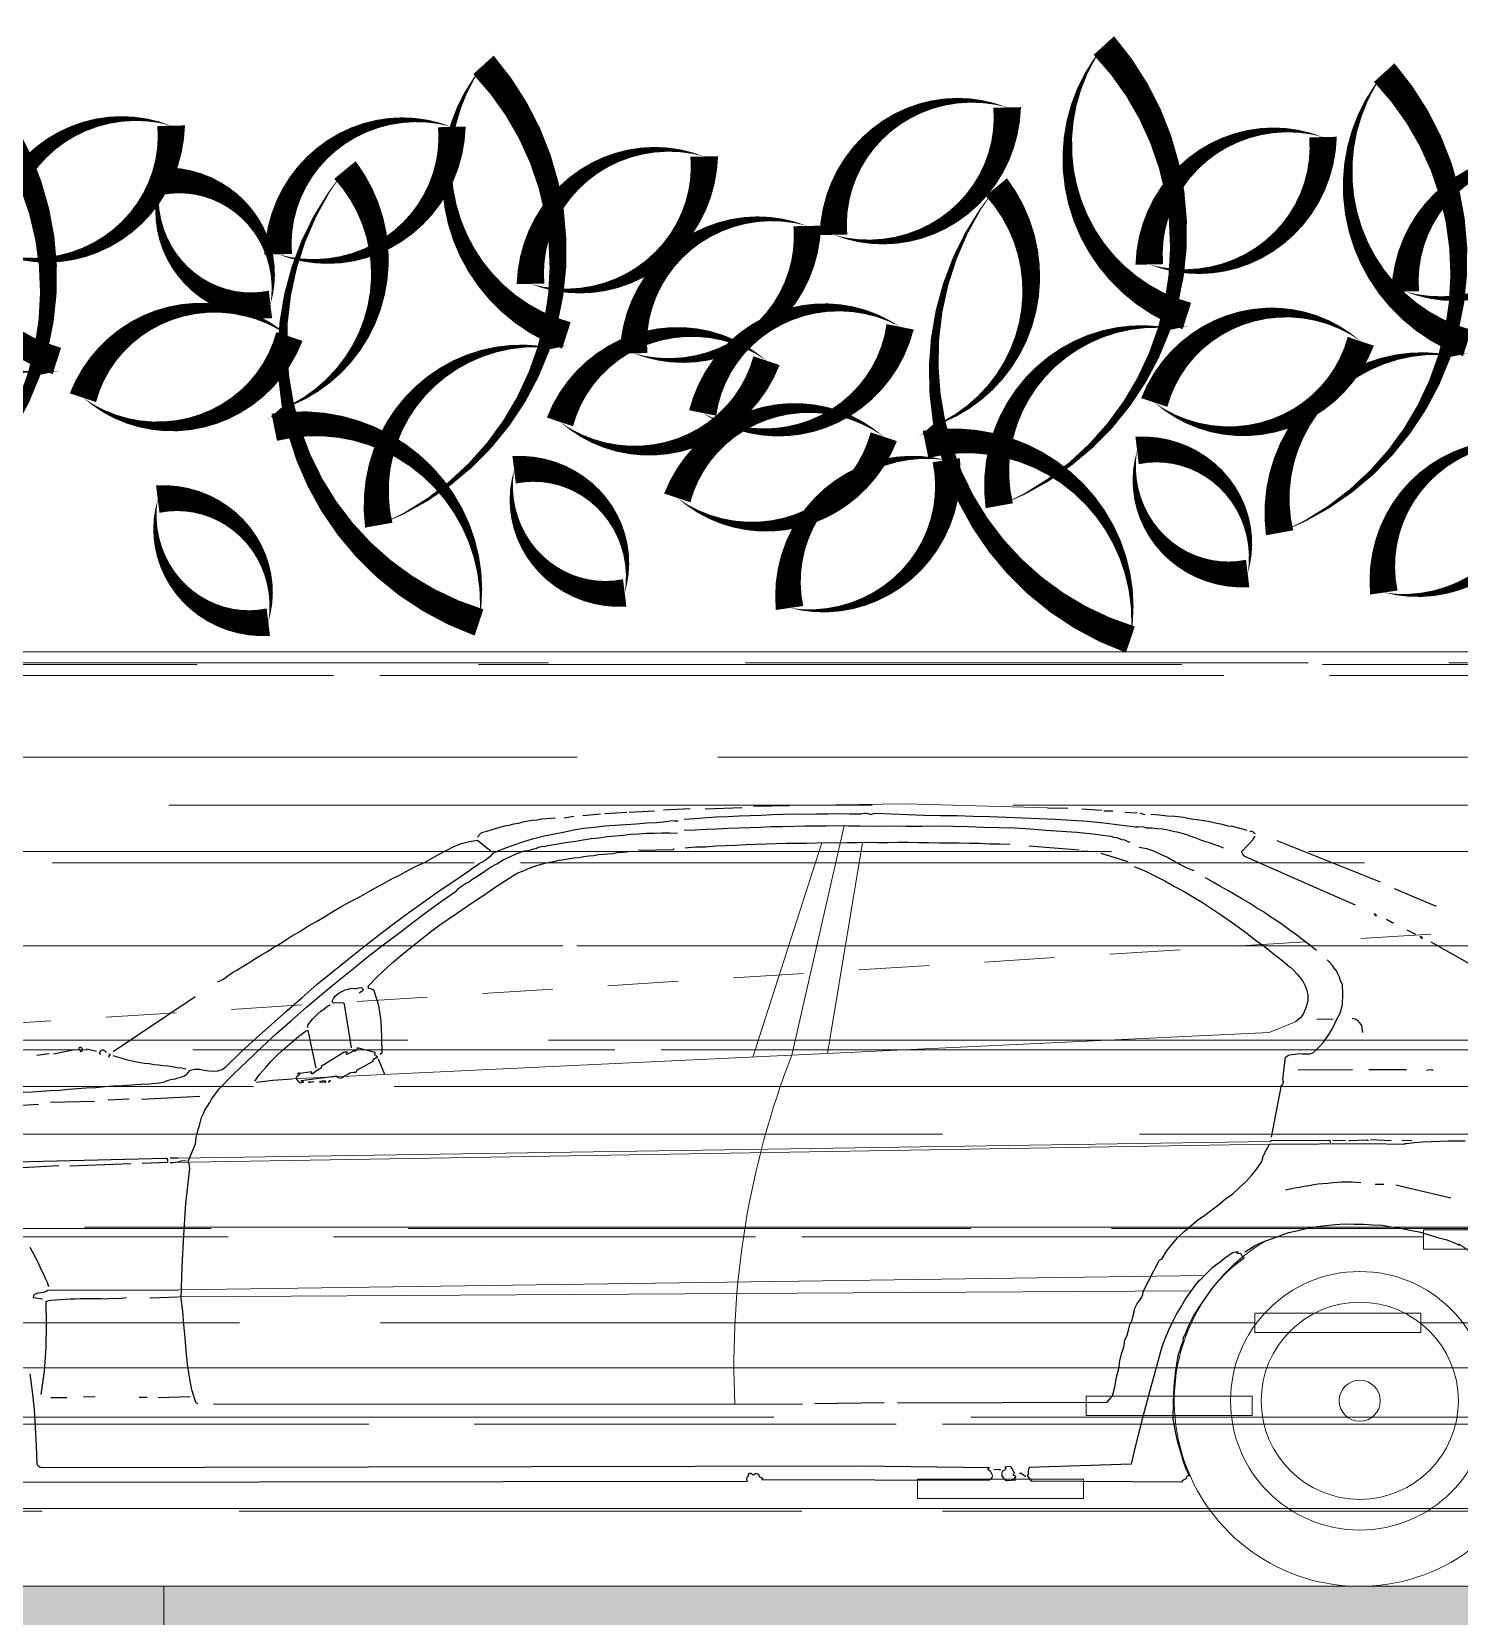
# Model space of a CAD drawing. Header units: metres. Extents: x -45 to 1930, y -347 to 488.
# Drawn here: x 141.84 to 144.418, y -99.279 to -96.418 of the extents above; entities that cross this region are included whole.
import ezdxf

# ---------------------------------------------------------------- set-up
doc = ezdxf.new("R2010")
doc.units = ezdxf.units.M
doc.linetypes.add('ČÁRKOVANÁ', pattern=[19.05, 12.7, -6.35])
doc.layers.add('FLOATINGWINDOWS', color=2, linetype='Continuous', plot=False)
for name, color, linetype in [('SRAFY', 3, 'Continuous'), ('zariz.predmety', 203, 'Continuous'), ('ZDIVO', 1, 'Continuous')]:
    doc.layers.add(name, color=color, linetype=linetype)

# ---------------------------------------------------------------- blocks, each defined once
blk = doc.blocks.new('BMW5-BOK')
at = {"lineweight": 0}
for p, q in [((2.6739, 1.3675), (2.5791, 0.9536)), ((2.5086, 0.9502), (2.6337, 1.3373)), ((2.6435, 0.9566), (2.7071, 1.338)), ((3.4414, 0.9944), (3.4888, 1.014)), ((1.6779, 0.9108), (3.4414, 0.9944)), ((3.4421, 0.7929), (1.4567, 0.7598)), ((3.4429, 0.7977), (1.4711, 0.7676)), ((3.3241, 0.556), (1.472, 0.5299)), ((1.4718, 0.5172), (3.3004, 0.5284))]:
    blk.add_line(p, q, dxfattribs=at)
for points in [[(2.5098, 1.4032), (2.5752, 1.4047)], [(1.1911, 0.8869), (1.2079, 0.8875), (1.2239, 0.8889), (1.2406, 0.8902), (1.2566, 0.8908), (1.2726, 0.8922), (1.2893, 0.8936), (1.3053, 0.895), (1.3221, 0.8955), (1.338, 0.8969), (1.3548, 0.8983), (1.3708, 0.8989), (1.3875, 0.9003), (1.4043, 0.9017), (1.4202, 0.9022), (1.437, 0.9036), (1.441, 0.9043), (1.4442, 0.9051), (1.4466, 0.9059), (1.4498, 0.9074), (1.4522, 0.9082), (1.4554, 0.909), (1.4578, 0.9097), (1.4618, 0.9105), (1.4666, 0.9112), (1.4706, 0.9127), (1.4746, 0.9135), (1.4786, 0.915), (1.4826, 0.9166), (1.4867, 0.9197), (1.4899, 0.9229), (1.4931, 0.9268), (1.5011, 0.9283), (1.5099, 0.9282), (1.5178, 0.9265), (1.5266, 0.9256), (1.5346, 0.9247), (1.5426, 0.9254), (1.5506, 0.9276), (1.557, 0.9324), (1.5845, 0.9591), (1.6119, 0.9843), (1.6394, 1.0094), (1.6676, 1.0337), (1.695, 1.0581), (1.7224, 1.0817), (1.7499, 1.1044), (1.7773, 1.1264), (1.8047, 1.1484), (1.8321, 1.1696), (1.8602, 1.1907), (1.8876, 1.2111), (1.915, 1.2307), (1.9424, 1.2503), (1.9705, 1.269), (1.9979, 1.2878), (2.0035, 1.2917), (2.0091, 1.2956), (2.0148, 1.2996), (2.0204, 1.3027), (2.026, 1.3066), (2.0317, 1.3105), (2.0365, 1.3144), (2.0406, 1.3192), (2.0582, 1.3261), (2.0758, 1.3331), (2.0935, 1.3392), (2.1111, 1.3446), (2.1295, 1.3491), (2.1479, 1.3529), (2.1662, 1.3566), (2.1854, 1.3604), (2.2038, 1.3633), (2.223, 1.3654), (2.2413, 1.3676), (2.2605, 1.3689), (2.2797, 1.3703), (2.298, 1.3716), (2.3172, 1.373), (2.3355, 1.3736), (2.3411, 1.3743), (2.3467, 1.375), (2.3515, 1.3757), (2.3563, 1.3764), (2.3619, 1.3772), (2.3667, 1.3771), (2.3715, 1.3771), (2.3742, 1.3766)], [(2.0114, 1.3475), (2.0138, 1.3498), (2.0155, 1.3522), (2.0179, 1.3546), (2.0211, 1.3561), (2.0283, 1.3584), (2.0363, 1.3607), (2.0443, 1.363), (2.0523, 1.3653), (2.0603, 1.3676), (2.0691, 1.3691), (2.0771, 1.3713), (2.0859, 1.3728), (2.0939, 1.3751), (2.1027, 1.3766), (2.1107, 1.3781), (2.1195, 1.3788), (2.1275, 1.3803), (2.1363, 1.3809), (2.1443, 1.3816), (2.1522, 1.3823)], [(2.1681, 1.3821), (2.1857, 1.3851)], [(2.2017, 1.3864), (2.2336, 1.3892)], [(2.2416, 1.3899), (2.2816, 1.3926)], [(2.2855, 1.3925), (2.331, 1.3951)], [(2.3478, 1.3965), (2.3957, 1.3991)], [(3.3589, 1.3275), (3.351, 1.3308), (3.3431, 1.3333), (3.3351, 1.3365), (3.3272, 1.3391), (3.3192, 1.3416), (3.3113, 1.3448), (3.3034, 1.3473), (3.2962, 1.3506), (3.2867, 1.3532), (3.2772, 1.3557), (3.2676, 1.3574), (3.2581, 1.3599), (3.2485, 1.3616), (3.239, 1.3625), (3.2294, 1.3634), (3.2198, 1.3636), (3.2151, 1.3652), (3.2103, 1.3661), (3.2055, 1.3654), (3.1999, 1.3654), (3.1712, 1.369), (3.1426, 1.3726), (3.1131, 1.3754), (3.0844, 1.3773), (3.0549, 1.3793), (3.0255, 1.3805), (2.996, 1.3817), (2.9665, 1.3829), (2.937, 1.384), (2.9067, 1.3844), (2.8772, 1.3856), (2.8477, 1.386), (2.8182, 1.3864), (2.7887, 1.3876), (2.7592, 1.3887), (2.7297, 1.3899), (2.7265, 1.3892), (2.7225, 1.3884), (2.7201, 1.3885), (2.7169, 1.3893), (2.7138, 1.3901), (2.7106, 1.3902), (2.7074, 1.3894), (2.7042, 1.3887), (2.6842, 1.3889), (2.6635, 1.3892), (2.6436, 1.3886), (2.6236, 1.3889), (2.6037, 1.3884), (2.5837, 1.3886), (2.5638, 1.3881), (2.5438, 1.3876), (2.5239, 1.3862), (2.504, 1.3857), (2.484, 1.3852), (2.464, 1.3838), (2.4441, 1.3833), (2.4249, 1.382), (2.405, 1.3806), (2.385, 1.3793)], [(2.4228, 1.3987), (2.4898, 1.401)], [(3.0409, 1.4002), (3.0776, 1.3997)], [(3.1389, 1.3957), (3.103, 1.3978)], [(3.1429, 1.3949), (3.1588, 1.3947)], [(3.2026, 1.3909), (3.1803, 1.392)], [(3.2074, 1.3908), (3.2169, 1.3883)], [(3.4016, 1.3596), (3.3952, 1.3613), (3.3881, 1.363), (3.3817, 1.3647), (3.3746, 1.3663), (3.3674, 1.3672), (3.3603, 1.3689), (3.3539, 1.3706), (3.3467, 1.3723), (3.3308, 1.3757), (3.3157, 1.3783), (3.3006, 1.3801), (3.2863, 1.3827), (3.2711, 1.3845), (3.2568, 1.3854), (3.2425, 1.3872), (3.2273, 1.3882)], [(1.5068, 0.3245), (1.506, 0.3245), (1.5052, 0.3253), (1.5036, 0.3262), (1.5028, 0.3269), (1.496, 0.3494), (1.4915, 0.3725), (1.4878, 0.3957), (1.4857, 0.4197), (1.4836, 0.4436), (1.4815, 0.4676), (1.4795, 0.4915), (1.4766, 0.5147), (1.4781, 0.5721), (1.4813, 0.6287), (1.4852, 0.686), (1.4915, 0.7442), (1.4924, 0.749), (1.4917, 0.7538), (1.4909, 0.7577), (1.4894, 0.7618), (1.5025, 0.7935), (1.5035, 0.8054), (1.5068, 0.8174), (1.5102, 0.8293), (1.5135, 0.8412), (1.5168, 0.8483), (1.5201, 0.8555), (1.5242, 0.8618), (1.5283, 0.8681), (1.5315, 0.8745), (1.5364, 0.8808), (1.5405, 0.8863), (1.5445, 0.8926), (1.5704, 0.9186), (1.5962, 0.9438), (1.6229, 0.969), (1.6495, 0.9934), (1.6761, 1.0169), (1.7028, 1.0405), (1.7302, 1.0632), (1.7576, 1.086), (1.785, 1.108), (1.8116, 1.13), (1.839, 1.1511), (1.8664, 1.1715), (1.893, 1.1919), (1.9203, 1.2123), (1.9469, 1.2319), (1.9735, 1.2507), (1.9775, 1.2546), (1.9807, 1.2578), (1.9848, 1.2601), (1.988, 1.2624), (1.992, 1.2648), (1.9952, 1.2663), (1.9984, 1.2687), (2.0016, 1.271), (2.0137, 1.278), (2.025, 1.2859), (2.0354, 1.2929), (2.0467, 1.2991), (2.0579, 1.3062), (2.07, 1.3116), (2.0828, 1.3178), (2.0964, 1.3224), (2.1028, 1.3231), (2.1076, 1.3247), (2.1132, 1.3262), (2.118, 1.3277), (2.1213, 1.3293), (2.1253, 1.33), (2.1284, 1.3308), (2.1324, 1.3307), (2.1356, 1.3315), (2.1396, 1.3322), (2.1428, 1.333), (2.146, 1.3337), (2.1604, 1.3359), (2.1748, 1.3381), (2.1891, 1.3404), (2.2027, 1.3426), (2.2171, 1.3448), (2.2315, 1.3462), (2.2459, 1.3484), (2.2602, 1.3498), (2.2746, 1.3512), (2.2882, 1.3526), (2.3026, 1.3532), (2.3169, 1.3546), (2.3305, 1.3545), (2.3448, 1.3551), (2.3592, 1.3549), (2.3728, 1.3547)], [(3.19, 1.3377), (3.1852, 1.3393), (3.1805, 1.3418), (3.1757, 1.3426), (3.1709, 1.3443), (3.1662, 1.3459), (3.1606, 1.3468), (3.1558, 1.3485), (3.1502, 1.3493), (3.1224, 1.3529), (3.0937, 1.3557), (3.0658, 1.3576), (3.038, 1.3596), (3.01, 1.3615), (2.9814, 1.3635), (2.9535, 1.3639), (2.9256, 1.365), (2.8977, 1.3662), (2.8698, 1.3666), (2.8419, 1.3669), (2.8139, 1.3665), (2.786, 1.3668), (2.7573, 1.3672), (2.7294, 1.3668), (2.7015, 1.3672), (2.6815, 1.3674), (2.6616, 1.3677), (2.6417, 1.3671), (2.6218, 1.3674), (2.6026, 1.3669), (2.5826, 1.3663), (2.5627, 1.3658), (2.5428, 1.366), (2.5228, 1.3647), (2.5037, 1.3642), (2.4837, 1.3636), (2.4638, 1.3631), (2.4438, 1.3617), (2.4247, 1.3612), (2.4047, 1.3599), (2.3848, 1.3593)], [(3.5968, 1.2247), (3.5445, 1.2477), (3.397, 1.3126), (3.3954, 1.3142), (3.3939, 1.3167), (3.3923, 1.3191), (3.3916, 1.3215), (3.4118, 1.3427), (3.4158, 1.349)], [(3.4064, 1.358), (3.4072, 1.358), (3.4088, 1.3579), (3.4104, 1.3579), (3.4119, 1.3571), (3.4127, 1.3563), (3.4127, 1.3555), (3.4143, 1.3547), (3.4159, 1.3539)], [(1.5422, 1.0864), (1.5479, 1.0888), (1.5527, 1.0911), (1.5575, 1.0942), (1.5615, 1.0973), (1.5664, 1.1005), (1.5712, 1.1044), (1.576, 1.1067), (1.5808, 1.1099), (1.5913, 1.1161), (1.6018, 1.1224), (1.6114, 1.1286), (1.6218, 1.1348), (1.6323, 1.1411), (1.6419, 1.1473), (1.6516, 1.1528), (1.6612, 1.159), (1.6757, 1.1684), (1.691, 1.177), (1.7055, 1.1864), (1.7207, 1.195), (1.7352, 1.2035), (1.7505, 1.2129), (1.7649, 1.2215), (1.7802, 1.2301), (1.7955, 1.2378), (1.8107, 1.2464), (1.826, 1.255), (1.8405, 1.2628), (1.8557, 1.2713), (1.8718, 1.2791), (1.887, 1.2877), (1.9023, 1.2955), (1.9159, 1.3017), (1.9288, 1.3087), (1.9424, 1.3165), (1.9553, 1.3235), (1.9689, 1.3305), (1.9826, 1.3359), (1.997, 1.3397), (2.0114, 1.3419), (2.0311, 1.3265), (2.0319, 1.3257), (2.0334, 1.3249), (2.0342, 1.3233), (2.035, 1.3216)], [(1.8364, 0.955), (1.8364, 0.955), (1.8372, 0.9566), (1.8389, 0.9574), (1.8396, 0.9582), (1.8392, 0.9861), (1.838, 1.0156), (1.8336, 1.0436), (1.8252, 1.07), (1.8236, 1.0716), (1.8212, 1.0724), (1.8188, 1.0733), (1.8156, 1.0741), (1.8149, 1.0741), (1.8149, 1.0749), (1.8149, 1.0765), (1.8141, 1.0781), (1.8287, 1.0931), (1.844, 1.108), (1.8602, 1.1221), (1.8755, 1.1355), (1.8916, 1.1489), (1.9085, 1.1622), (1.9246, 1.1748), (1.9415, 1.1873), (1.9585, 1.199), (1.9753, 1.2108), (1.993, 1.2225), (2.0099, 1.2342), (2.0268, 1.2452), (2.0437, 1.2569), (2.0606, 1.2679), (2.0775, 1.2788), (2.0847, 1.2827), (2.0928, 1.2858), (2.1008, 1.2897), (2.1088, 1.2928), (2.1168, 1.2958), (2.1248, 1.2981), (2.1336, 1.3004), (2.1416, 1.3019), (2.1504, 1.3034), (2.1592, 1.3057), (2.1688, 1.3071), (2.1776, 1.3086), (2.1863, 1.3101), (2.1951, 1.3108), (2.2039, 1.3122), (2.2127, 1.3137), (2.2215, 1.3144), (2.2303, 1.3159), (2.2391, 1.3166), (2.247, 1.3173), (2.2558, 1.318), (2.2646, 1.3194), (2.2734, 1.3201), (2.2822, 1.3208)], [(2.3022, 1.3237), (2.3644, 1.3253), (2.3644, 1.3253), (2.366, 1.3261), (2.3668, 1.3261), (2.3668, 1.3261)], [(2.3868, 1.3282), (2.4051, 1.3296), (2.4235, 1.3301), (2.4418, 1.3315), (2.4602, 1.332), (2.4777, 1.3326), (2.4961, 1.3339), (2.5145, 1.3345), (2.5328, 1.3351), (2.5512, 1.3356), (2.5695, 1.3362), (2.5878, 1.3367), (2.6062, 1.3365), (2.6245, 1.3371), (2.6429, 1.3376), (2.6612, 1.3374), (2.6796, 1.338), (2.6979, 1.3377), (2.7163, 1.3383), (2.7346, 1.338), (2.7529, 1.3378), (2.7713, 1.3383), (2.7896, 1.3381), (2.808, 1.3378), (2.8263, 1.3376), (2.8446, 1.3374), (2.863, 1.3371), (2.8813, 1.3369), (2.8997, 1.3366), (2.918, 1.3364), (2.9364, 1.3354), (2.9547, 1.3351), (2.973, 1.3349)], [(3.0981, 1.3237), (3.0081, 1.3312)], [(3.1021, 1.322), (3.114, 1.3219)], [(3.1863, 1.3026), (3.1379, 1.3176)], [(3.3058, 1.2867), (3.2931, 1.2916), (3.2812, 1.2974), (3.2693, 1.3039), (3.2574, 1.3104), (3.2455, 1.3162), (3.2328, 1.3219), (3.2201, 1.3261), (3.2066, 1.3287)], [(3.642, 1.2663), (3.4556, 1.3406)], [(3.1974, 1.2945), (3.2164, 1.2863), (3.2346, 1.2773), (3.2529, 1.2683), (3.2703, 1.2585), (3.2877, 1.2494), (3.3043, 1.2389), (3.321, 1.2291), (3.3368, 1.2185), (3.3534, 1.2079), (3.3692, 1.1966), (3.385, 1.1852), (3.4008, 1.1738), (3.4166, 1.1616), (3.4324, 1.1503), (3.4482, 1.1373), (3.4639, 1.1251), (3.4687, 1.1211), (3.4726, 1.1178), (3.4758, 1.1146), (3.4805, 1.1122), (3.486, 1.1065), (3.4915, 1.1001), (3.497, 1.0936), (3.5025, 1.0863), (3.5064, 1.0791), (3.5095, 1.0703), (3.511, 1.0615), (3.5108, 1.0512), (3.5075, 1.0392), (3.5034, 1.0289), (3.4977, 1.021), (3.4888, 1.014)], [(3.5264, 1.1427), (3.5145, 1.1524), (3.5027, 1.1613), (3.4909, 1.1702), (3.479, 1.1791), (3.4671, 1.1881), (3.4553, 1.1962), (3.4427, 1.2044), (3.4308, 1.2125), (3.4181, 1.2198), (3.4055, 1.228), (3.3928, 1.2353), (3.3801, 1.2435), (3.3667, 1.2508), (3.3532, 1.2582), (3.3398, 1.2663), (3.3263, 1.2737)], [(3.7435, 1.222), (3.6674, 1.2541)], [(3.6349, 1.2058), (3.6349, 1.2066), (3.6341, 1.2074), (3.6325, 1.2082), (3.6309, 1.2091), (3.6317, 1.2075), (3.6325, 1.2067), (3.6333, 1.2059), (3.6349, 1.2058)], [(3.6666, 1.1919), (3.6666, 1.1919), (3.665, 1.1927), (3.6642, 1.1927), (3.6634, 1.1927), (3.6531, 1.1984)], [(3.7062, 1.1714), (3.6903, 1.1796)], [(3.7181, 1.1649), (3.7173, 1.1657), (3.7173, 1.1665), (3.7157, 1.1673), (3.7141, 1.1681), (3.7141, 1.1665), (3.7149, 1.1657), (3.7165, 1.1649), (3.7181, 1.1649)], [(3.9413, 1.0407), (3.7339, 1.1575)], [(3.4454, 0.8056), (3.4634, 0.8995), (3.465, 0.9003), (3.4658, 0.9018), (3.4666, 0.9034), (3.4674, 0.905), (3.4667, 0.9066), (3.4667, 0.9082), (3.4667, 0.909), (3.4659, 0.9106), (3.4704, 0.9504), (3.4761, 0.9535), (3.4816, 0.9551), (3.4881, 0.9558), (3.4944, 0.9565), (3.5008, 0.9564), (3.508, 0.9563), (3.5144, 0.9562), (3.5208, 0.9577), (3.5264, 0.964), (3.5329, 0.9703), (3.5386, 0.9767), (3.5442, 0.9837), (3.5491, 0.9909), (3.554, 0.9987), (3.5581, 1.0067), (3.5614, 1.0154), (3.5696, 1.0296), (3.5738, 1.0455), (3.574, 1.0631), (3.5734, 1.0814), (3.5703, 1.0878), (3.568, 1.0943), (3.5649, 1.1007), (3.5626, 1.1063), (3.5587, 1.1111), (3.5555, 1.1159), (3.5508, 1.1208), (3.5461, 1.1256)], [(1.354, 0.9605), (1.502, 1.0598)], [(1.784, 0.9669), (1.7714, 1.0459), (1.7706, 1.0468), (1.7699, 1.0476), (1.769, 1.0476), (1.7683, 1.0484), (1.7515, 1.0478), (1.7515, 1.0478), (1.7507, 1.0486), (1.7499, 1.0494), (1.7492, 1.051), (1.7516, 1.0558), (1.7549, 1.0605), (1.7589, 1.0636), (1.7629, 1.0668), (1.7677, 1.0691), (1.7726, 1.0715), (1.7782, 1.073), (1.7838, 1.0745), (1.7893, 1.0744), (1.7933, 1.0744), (1.7973, 1.0751), (1.8013, 1.0759), (1.8029, 1.0751), (1.8037, 1.0742), (1.8053, 1.0726), (1.8052, 1.071), (1.8036, 1.0695), (1.802, 1.0687), (1.7996, 1.0671), (1.798, 1.0656)], [(1.7055, 1.0038), (1.7055, 1.0046), (1.7055, 1.0062), (1.7055, 1.007), (1.7055, 1.0078), (1.7096, 1.0133), (1.7136, 1.0188), (1.7185, 1.0235), (1.7233, 1.0282), (1.729, 1.0329), (1.7346, 1.0377), (1.7403, 1.0416), (1.7459, 1.0455)], [(3.5271, 1.019), (3.5567, 1.0194)], [(3.6106, 0.9948), (3.6083, 1.0076), (3.6052, 1.0124), (3.6013, 1.0165), (3.5965, 1.0189), (3.591, 1.0198)], [(1.6093, 0.9069), (1.6182, 0.9188), (1.6288, 0.9306), (1.6393, 0.9432), (1.6514, 0.955), (1.6635, 0.9661), (1.6764, 0.977), (1.6885, 0.9873), (1.7006, 0.9967), (1.7022, 0.9974), (1.7038, 0.9982), (1.7046, 0.9982), (1.7054, 0.9982), (1.7197, 0.9302)], [(1.216, 0.9535), (1.2383, 0.9565)], [(1.2463, 0.9564), (1.2839, 0.9638)], [(1.2982, 0.9613), (1.2982, 0.9613), (1.2982, 0.9629), (1.2982, 0.9636), (1.2982, 0.9636), (1.2982, 0.9652), (1.2967, 0.9661), (1.2959, 0.9677), (1.2943, 0.9677), (1.2935, 0.9677), (1.2927, 0.9677), (1.2919, 0.9669), (1.2919, 0.9653), (1.2919, 0.9645), (1.2934, 0.9629), (1.2942, 0.9621), (1.295, 0.9605), (1.2958, 0.9605), (1.2966, 0.9613), (1.2974, 0.9613), (1.2982, 0.9613)], [(1.3237, 0.9601), (1.3062, 0.9643)], [(1.3316, 0.9552), (1.3308, 0.9552), (1.33, 0.9569), (1.3292, 0.9577), (1.3293, 0.9584), (1.3301, 0.96), (1.3309, 0.9616), (1.3325, 0.9624), (1.3341, 0.9632), (1.3365, 0.9631), (1.3381, 0.9623), (1.3396, 0.9607), (1.3412, 0.9583)], [(1.3467, 0.9502), (1.3467, 0.9518), (1.3475, 0.9534), (1.3483, 0.9542), (1.3484, 0.9558), (1.3468, 0.955), (1.3467, 0.9534), (1.3459, 0.9518), (1.3467, 0.9502)], [(1.4852, 0.9285), (1.4772, 0.9302), (1.4693, 0.9311), (1.4605, 0.9328), (1.4525, 0.9337), (1.4438, 0.9346), (1.4358, 0.9355), (1.4271, 0.9364), (1.4191, 0.9381), (1.4104, 0.939), (1.4024, 0.9399), (1.3936, 0.9417), (1.3857, 0.9434), (1.3777, 0.9451), (1.3698, 0.9476), (1.3619, 0.95), (1.3539, 0.9526)], [(1.6922, 0.9043), (1.6938, 0.9042), (1.6946, 0.905), (1.6962, 0.905), (1.6978, 0.905), (1.697, 0.9058), (1.6954, 0.9066), (1.6938, 0.9066), (1.6931, 0.9082), (1.7577, 0.9162), (1.7585, 0.9146), (1.7601, 0.9137), (1.7625, 0.9129), (1.7641, 0.9121), (1.7673, 0.9136), (1.7705, 0.9152), (1.7737, 0.9175), (1.7769, 0.9191), (1.7802, 0.9214), (1.7834, 0.9222), (1.7874, 0.923), (1.7921, 0.9229), (1.7929, 0.9237), (1.7929, 0.9245), (1.7938, 0.9253), (1.7938, 0.9269), (1.8235, 0.9432), (1.8235, 0.944), (1.8235, 0.9448), (1.8236, 0.9464), (1.8244, 0.948), (1.826, 0.948), (1.8276, 0.9488), (1.8284, 0.9487), (1.83, 0.9487), (1.8308, 0.9503), (1.83, 0.9519), (1.8276, 0.9527), (1.8268, 0.9535), (1.826, 0.9544), (1.8261, 0.956), (1.8269, 0.9567), (1.8269, 0.9583), (1.7943, 0.9667), (1.7943, 0.9659), (1.7943, 0.9651), (1.7935, 0.9635), (1.7934, 0.9628), (1.7927, 0.962), (1.791, 0.9612), (1.7887, 0.9612), (1.7871, 0.9612), (1.7766, 0.955), (1.775, 0.9558), (1.775, 0.9566), (1.7758, 0.9582), (1.7767, 0.959), (1.7751, 0.959), (1.7743, 0.959), (1.7727, 0.959), (1.7711, 0.9591), (1.7293, 0.9333), (1.7293, 0.9325), (1.7293, 0.9317), (1.7292, 0.9301), (1.7276, 0.9293), (1.7276, 0.9293), (1.726, 0.9286), (1.7252, 0.9277), (1.7244, 0.9278), (1.714, 0.9199), (1.7131, 0.9199), (1.7124, 0.9208), (1.7116, 0.9223), (1.7124, 0.9239), (1.6868, 0.9203), (1.6868, 0.9203), (1.6884, 0.9211), (1.6892, 0.9218), (1.6901, 0.9218), (1.69, 0.9186), (1.6884, 0.9171), (1.686, 0.9155), (1.6844, 0.9132), (1.6851, 0.9107), (1.6867, 0.9083), (1.6883, 0.9059), (1.6906, 0.9043), (1.6906, 0.9043), (1.6914, 0.9043), (1.6922, 0.9043), (1.6922, 0.9043)], [(1.8444, 0.9187), (1.8331, 0.9463)], [(3.4933, 0.927), (3.5914, 0.9281)], [(3.6209, 0.9277), (3.6894, 0.9276)], [(3.7253, 0.9264), (3.7285, 0.9271), (3.7309, 0.9279), (3.7341, 0.927), (3.7373, 0.927)], [(1.6125, 0.9053), (1.642, 0.9089), (1.6779, 0.9108)], [(1.7066, 0.9049), (1.709, 0.9048), (1.7114, 0.9056), (1.7138, 0.9064), (1.7161, 0.9056), (1.7066, 0.9049)], [(1.7273, 0.9054), (1.7377, 0.9053), (1.7377, 0.9061), (1.7369, 0.9069), (1.7353, 0.9069), (1.7337, 0.9077), (1.7265, 0.9054), (1.7265, 0.9054), (1.7273, 0.9054), (1.7273, 0.9054), (1.7273, 0.9054)], [(1.7433, 0.9052), (1.7433, 0.906), (1.7441, 0.9068), (1.7449, 0.9068), (1.7465, 0.9075), (1.7449, 0.9076), (1.7433, 0.906), (1.7425, 0.9044), (1.7433, 0.9052)], [(0.8891, 0.8446), (1.2188, 0.865)], [(1.2404, 0.8687), (1.3201, 0.8708)], [(1.3449, 0.8729), (1.3824, 0.8748)], [(1.4047, 0.8745), (1.51, 0.8795)], [(2.77, 0.3263), (3.1489, 0.327), (3.1586, 0.3388), (3.1628, 0.3547), (3.1654, 0.3722), (3.1696, 0.3881), (3.1714, 0.4017), (3.1747, 0.4144), (3.1789, 0.4263), (3.1806, 0.439), (3.1847, 0.4485), (3.1872, 0.4573), (3.1898, 0.4668), (3.1939, 0.4755), (3.1956, 0.4835), (3.1973, 0.4906), (3.1989, 0.497), (3.2022, 0.5041), (3.2063, 0.5096), (3.2104, 0.516), (3.2128, 0.5215), (3.2137, 0.5271), (3.2423, 0.5833), (3.2439, 0.5841), (3.2447, 0.5849), (3.2464, 0.5857), (3.248, 0.5865), (3.2561, 0.5999), (3.2659, 0.6126), (3.2764, 0.6244), (3.2877, 0.6354), (3.2998, 0.6456), (3.3119, 0.6558), (3.3248, 0.6652), (3.3376, 0.6746), (3.3505, 0.684), (3.3626, 0.6942), (3.3755, 0.7036), (3.3876, 0.7146), (3.3989, 0.7249), (3.4094, 0.7367), (3.4192, 0.7485), (3.4281, 0.762), (3.4306, 0.7707), (3.4339, 0.7786), (3.438, 0.7858), (3.4421, 0.7929), (3.6215, 0.7945), (3.6837, 0.7929), (3.6845, 0.7929), (3.6853, 0.7937), (3.6869, 0.7945), (3.6893, 0.7944), (3.7037, 0.7959), (3.7188, 0.7973), (3.734, 0.7978), (3.7492, 0.7984), (3.7643, 0.799), (3.7803, 0.7988), (3.7954, 0.7994)], [(3.4429, 0.7977), (3.4429, 0.7977), (3.4445, 0.7992), (3.4453, 0.8), (3.4453, 0.8), (3.5482, 0.8003), (3.549, 0.8003), (3.5506, 0.7995), (3.5514, 0.7978), (3.5513, 0.7962)], [(3.5562, 0.8002), (3.5793, 0.7999)], [(3.5849, 0.7982), (3.5849, 0.7982), (3.5857, 0.799), (3.5857, 0.7998), (3.5857, 0.7998), (3.6184, 0.801), (3.6184, 0.801), (3.6192, 0.8001), (3.6192, 0.7993), (3.6192, 0.7993)], [(3.6615, 0.7988), (3.624, 0.8009)], [(3.6814, 0.8001), (3.6989, 0.7999)], [(1.0299, 0.7574), (1.4488, 0.7679), (1.4504, 0.7671), (1.4519, 0.7654), (1.4519, 0.7622), (1.4519, 0.7599), (1.4064, 0.7581)], [(1.2376, 0.5354), (1.2353, 0.5434), (1.2314, 0.5506), (1.2283, 0.5578), (1.2244, 0.5659), (1.2182, 0.5795), (1.2112, 0.5931), (1.2042, 0.6068)], [(1.0792, 0.7448), (1.2556, 0.7545)], [(1.2756, 0.7542), (1.3856, 0.7583)], [(1.4567, 0.7598), (1.4614, 0.7597), (1.4662, 0.7605), (1.471, 0.7612), (1.4766, 0.7627), (1.4854, 0.7634)], [(1.4711, 0.7676), (1.4568, 0.7678)], [(3.4705, 0.7104), (3.4793, 0.7127), (3.4873, 0.7141), (3.4961, 0.7156), (3.5041, 0.7171), (3.5129, 0.7186), (3.5217, 0.7201), (3.5297, 0.7215), (3.5384, 0.7222), (3.5472, 0.7229), (3.556, 0.7236), (3.564, 0.7243), (3.5728, 0.725), (3.5815, 0.7249), (3.5903, 0.7248), (3.5983, 0.7247), (3.607, 0.7237)], [(3.6325, 0.721), (3.6485, 0.7208)], [(3.7694, 0.6953), (3.67, 0.7189)], [(1.1764, 0.1829), (2.4994, 0.1847), (2.4979, 0.1872), (2.4979, 0.1895), (2.4995, 0.1919), (2.5011, 0.1943), (2.5012, 0.1959), (2.5012, 0.1967), (2.502, 0.1983), (2.5036, 0.199), (2.5052, 0.199), (2.5068, 0.1982), (2.5076, 0.1974), (2.5092, 0.1958), (2.5107, 0.1966), (2.5116, 0.1973), (2.5132, 0.1981), (2.5148, 0.1989), (2.5172, 0.1981), (2.5187, 0.1972), (2.5195, 0.1956), (2.5203, 0.194), (2.5211, 0.1924), (2.5218, 0.1916), (2.5234, 0.1916), (2.525, 0.1908), (2.5258, 0.19), (2.5266, 0.1892), (2.5266, 0.1892), (2.525, 0.1876), (2.9333, 0.1862), (2.9357, 0.187), (2.9381, 0.1886), (2.9405, 0.1909), (2.9422, 0.1941), (2.9383, 0.2029), (2.9375, 0.2029), (2.9359, 0.2037), (2.9351, 0.2046), (2.9336, 0.2054), (2.9336, 0.2062), (2.9336, 0.207), (2.9344, 0.2086), (2.936, 0.2085), (2.6992, 0.2116), (1.2246, 0.2086), (1.2222, 0.2094), (1.2198, 0.211), (1.2174, 0.2135), (1.2167, 0.2166), (1.2155, 0.2486), (1.2135, 0.2813), (1.2116, 0.314), (1.208, 0.3467), (1.2036, 0.3787)], [(3.3972, 0.5989), (3.4061, 0.6043), (3.4149, 0.6098), (3.4246, 0.6145), (3.435, 0.6183), (3.4454, 0.6222), (3.4558, 0.626), (3.4663, 0.6299), (3.4767, 0.6337), (3.4935, 0.6375), (3.5103, 0.6413), (3.527, 0.6442), (3.5438, 0.6464), (3.5606, 0.6478), (3.5781, 0.6492), (3.5949, 0.6489), (3.6116, 0.6487), (3.6284, 0.6477), (3.6451, 0.6467), (3.6618, 0.6441), (3.6785, 0.6414), (3.6952, 0.6381), (3.7119, 0.6346), (3.7286, 0.6297), (3.7453, 0.6246), (3.7532, 0.6229), (3.7604, 0.6212), (3.7668, 0.6188), (3.7731, 0.6163), (3.7795, 0.613), (3.785, 0.6106)], [(3.013, 0.1852), (3.2842, 0.1833), (3.285, 0.1856), (3.2866, 0.1872), (3.289, 0.188), (3.2922, 0.1895), (3.2922, 0.1903), (3.2922, 0.1919), (3.2923, 0.1927), (3.2931, 0.1943), (3.2939, 0.1943), (3.2947, 0.1951), (3.2955, 0.1951), (3.2971, 0.1943), (3.2916, 0.2063), (3.287, 0.2183), (3.2832, 0.2311), (3.2794, 0.2447), (3.2756, 0.2575), (3.2726, 0.2711), (3.2703, 0.2839), (3.2681, 0.2975), (3.2685, 0.327), (3.2697, 0.3557), (3.2724, 0.3844), (3.2776, 0.4138), (3.2801, 0.4202), (3.2817, 0.4257), (3.2834, 0.4313), (3.2859, 0.4368), (3.2868, 0.444), (3.29, 0.4503), (3.2925, 0.4567), (3.295, 0.463), (3.304, 0.4813), (3.3146, 0.4987), (3.326, 0.5153), (3.3374, 0.5319), (3.3503, 0.5468), (3.3649, 0.5618), (3.3802, 0.576), (3.3963, 0.5885), (3.3939, 0.5894), (3.3924, 0.591), (3.3916, 0.5926), (3.3908, 0.595), (3.3892, 0.595), (3.3877, 0.5958), (3.3852, 0.5958), (3.3836, 0.5959), (3.3837, 0.5967), (3.3837, 0.5983), (3.3845, 0.5991), (3.3853, 0.599), (3.3805, 0.5983), (3.3757, 0.5968), (3.3709, 0.5936), (3.366, 0.5905), (3.3612, 0.5874), (3.3572, 0.5834), (3.3523, 0.5795), (3.3475, 0.5764), (3.3419, 0.5725), (3.3371, 0.5686), (3.3322, 0.5638), (3.3274, 0.5591), (3.3225, 0.5544), (3.3177, 0.5489), (3.3128, 0.5449), (3.3088, 0.5402), (3.2998, 0.5276), (3.2909, 0.5149), (3.2827, 0.5015), (3.2746, 0.488), (3.2672, 0.4738), (3.2599, 0.4587), (3.2532, 0.4428), (3.2475, 0.427), (3.24, 0.4008), (3.2332, 0.3745), (3.2257, 0.3483), (3.2182, 0.3213), (3.2115, 0.2951), (3.2047, 0.268), (3.198, 0.2418), (3.1921, 0.2156), (3.0078, 0.2092), (3.0069, 0.206), (3.0061, 0.2036), (3.0061, 0.2004), (3.0068, 0.198), (3.006, 0.1972), (3.006, 0.1965), (3.0052, 0.1965), (3.0044, 0.1949), (3.0106, 0.1852), (3.0114, 0.1852), (3.0122, 0.1852), (3.0122, 0.1852), (3.013, 0.1852)], [(1.2261, 0.5132), (1.2102, 0.5158), (1.2103, 0.5198), (1.2119, 0.5221), (1.2151, 0.5237), (1.2183, 0.5245), (1.2239, 0.5252), (1.2287, 0.5259), (1.2327, 0.5275), (1.2359, 0.5298), (1.472, 0.5299)], [(1.2239, 0.341), (1.23, 0.3831), (1.233, 0.4254), (1.2335, 0.4668), (1.2325, 0.5099), (1.2413, 0.5114), (1.2493, 0.5121), (1.258, 0.5128), (1.2668, 0.5135), (1.2764, 0.5141), (1.2852, 0.514), (1.2947, 0.5147), (1.3035, 0.5146), (1.3131, 0.5144), (1.3219, 0.5143), (1.3314, 0.5142), (1.341, 0.5141), (1.3498, 0.5148), (1.3593, 0.5147), (1.3689, 0.5153), (1.3777, 0.516)], [(1.42, 0.5154), (1.4718, 0.5172)], [(1.2414, 0.336), (1.2701, 0.3356)], [(1.3004, 0.3368), (1.3211, 0.3373)], [(1.4009, 0.3363), (1.4152, 0.3361)], [(1.4351, 0.3358), (1.4926, 0.3374)], [(1.5347, 0.3241), (2.5986, 0.3238)], [(2.6209, 0.3251), (2.7461, 0.3267)], [(2.9439, 0.2061), (2.9535, 0.2059), (2.9535, 0.2059), (2.9551, 0.2059), (2.9559, 0.2051), (2.9559, 0.2051)], [(2.9676, 0.1858), (2.9836, 0.1872), (2.982, 0.188), (2.9812, 0.1888), (2.9812, 0.1896), (2.982, 0.1912), (2.9836, 0.192), (2.9837, 0.1935), (2.9821, 0.1944), (2.9797, 0.1952), (2.9797, 0.196), (2.9797, 0.1976), (2.9805, 0.1984), (2.9821, 0.1992), (2.9805, 0.2008), (2.979, 0.2032), (2.9782, 0.2056), (2.9767, 0.208), (2.9758, 0.2088), (2.9751, 0.2096), (2.9743, 0.2104), (2.9727, 0.2112), (2.9639, 0.2098), (2.9655, 0.2073), (2.9647, 0.205), (2.9622, 0.2042), (2.9598, 0.2026), (2.959, 0.2018), (2.9582, 0.2003), (2.9582, 0.1979), (2.9581, 0.1963), (2.9589, 0.1931), (2.9613, 0.1899), (2.9636, 0.1874), (2.9668, 0.1858), (2.9668, 0.1858), (2.9676, 0.1858), (2.9676, 0.1858), (2.9676, 0.1858)], [(2.9901, 0.1983), (2.9901, 0.1983), (2.9917, 0.199), (2.9925, 0.199), (2.9933, 0.199), (3.002, 0.1933)]]:
    blk.add_lwpolyline(points)
blk.add_lwpolyline([(3.0409, 1.4002), (2.7842, 1.4075), (2.5752, 1.4047)], dxfattribs=at)
for radius in [0.2334, 0.178, 0.0371]:
    blk.add_circle((3.6048, 0.3298), radius, dxfattribs=at)
for centre, radius, start, end in [((4.0253, 0.3944), 1.5506, 158.863, 182.6086), ((3.6048, 0.3298), 0.335, 120.4721, 57.8153)]:
    blk.add_arc(centre, radius, start, end, dxfattribs=at)

msp = doc.modelspace()

# ---------------------------------------------------------------- hatches: boundary and pattern name
at = {"layer": 'SRAFY', "linetype": 'Continuous', "lineweight": 0}
msp.add_hatch(color=251, dxfattribs=at).paths.add_polyline_path([(150.827234, -97.524519), (145.952234, -97.947162), (145.952234, -99.224519), (129.527234, -99.224519), (129.527234, -98.979417), (123.777234, -99.224519), (122.488224, -99.224519), (122.488224, -101.826289), (150.827234, -101.826289)])
h = msp.add_hatch(dxfattribs=at)
h.set_pattern_fill('AR-RROOF', color=252, scale=0.01, style=0)
h.set_pattern_definition([(0, (139.80104, -88.92452), (0.5588, 0.254), [3.81, -0.508, 1.27, -0.254]), (0, (140.13886, -88.79752), (-0.254, 0.33782), [0.762, -0.08382, 1.524, -0.1905]), (0, (139.92804, -88.70862), (1.3208, 0.17018), [2.032, -0.3556, 1.016, -0.254])])
h.paths.add_polyline_path([(145.952234, -97.947162), (145.952234, -97.771923), (146.164527, -97.771923, -0.3934913), (146.413311, -97.564982, -0.02506982), (146.416339, -97.537619), (146.315365, -97.537619, -0.04081662), (146.311027, -97.567032, -0.17943727), (146.187651, -97.537619), (139.827234, -97.537619), (139.827234, -98.332097)])
h.paths.add_polyline_path([(145.952234, -97.947162), (139.827234, -98.332097), (139.827234, -99.224519), (145.952234, -99.224519)])
h.paths.add_polyline_path([(143.439073, -99.031112), (143.739073, -99.031112), (143.739073, -99.066112), (143.439073, -99.066112)], flags=16)
h.paths.add_polyline_path([(143.74371, -98.881112), (144.04371, -98.881112), (144.04371, -98.916112), (143.74371, -98.916112)], flags=16)
h.paths.add_polyline_path([(144.048348, -98.731112), (144.348348, -98.731112), (144.348348, -98.766112), (144.048348, -98.766112)], flags=16)
h.paths.add_polyline_path([(144.352986, -98.581112), (144.652986, -98.581112), (144.652986, -98.616112), (144.352986, -98.616112)], flags=16)
h.paths.add_polyline_path([(144.657623, -98.431112), (144.957623, -98.431112), (144.957623, -98.466112), (144.657623, -98.466112)], flags=16)
h.paths.add_polyline_path([(144.962261, -98.316112), (144.962261, -98.281112), (145.262261, -98.281112), (145.262261, -98.316112)], flags=16)
h.paths.add_polyline_path([(145.266899, -98.166112), (145.266899, -98.131112), (145.566899, -98.131112), (145.566899, -98.166112)], flags=16)
h.paths.add_polyline_path([(145.571536, -98.016112), (145.571536, -97.981112), (145.871536, -97.981112), (145.871536, -98.016112)], flags=16)
h.paths.add_polyline_path([(149.050558, -97.537619), (146.943241, -97.537619, -0.16247691), (146.954098, -97.652603, -0.3428434), (146.762059, -97.537619), (146.565913, -97.537619, -0.05133241), (146.479424, -97.599775, 0.00741947), (146.478122, -97.605029, -0.52056705), (146.677832, -97.827322, -0.53003369), (146.479424, -97.599775, -0.01580328), (146.450407, -97.615213, -0.2281988), (146.352234, -97.796313), (146.352234, -97.922023), (146.777689, -97.895285, -0.5212173), (147.091419, -97.664855, -0.29428762), (146.956799, -97.884029), (149.050558, -97.752443)])

# ---------------------------------------------------------------- linework, layer by layer
at = {"layer": 'FLOATINGWINDOWS', "linetype": 'Continuous', "lineweight": 0, "flags": 128}
msp.add_lwpolyline([(150.827234, -97.524519), (145.952234, -97.947162), (145.952234, -99.224519), (129.527234, -99.224519), (129.527234, -98.979417), (123.777234, -99.224519), (122.488224, -99.224519), (122.488224, -101.826289), (150.827234, -101.826289)], close=True, dxfattribs=at)
at = {"layer": 'SRAFY', "linetype": 'Continuous', "lineweight": 0}
for p, q in [((149.050558, -97.537619), (139.822597, -97.537619)), ((146.407172, -99.224519), (142.078473, -99.224519)), ((142.078473, -100.074519), (142.078473, -99.224519))]:
    msp.add_line(p, q, dxfattribs=at)
at = {"layer": 'SRAFY', "linetype": 'ČÁRKOVANÁ', "lineweight": 0, "ltscale": 0.01}
msp.add_line((145.952234, -97.947162), (139.827234, -98.332097), dxfattribs=at)
at = {"layer": 'SRAFY', "linetype": 'Continuous', "lineweight": 0}
for points in [[(144.652986, -98.581112), (144.652986, -98.616112), (144.352986, -98.616112), (144.352986, -98.581112)], [(144.348348, -98.731112), (144.348348, -98.766112), (144.048348, -98.766112), (144.048348, -98.731112)], [(144.04371, -98.881112), (144.04371, -98.916112), (143.74371, -98.916112), (143.74371, -98.881112)], [(143.739073, -99.031112), (143.739073, -99.066112), (143.439073, -99.066112), (143.439073, -99.031112)]]:
    msp.add_lwpolyline(points, close=True, dxfattribs=at)
at = {"layer": 'zariz.predmety', "color": 253, "linetype": 'Continuous', "ltscale": 0.001}
for points in [[(143.775763, -96.442829, 0, 0, 0.52056705), (143.775763, -96.442829, 0, 0.05, 0.52056705), (143.925594, -96.931191, 0, 0.05, 0.52056705), (143.903914, -96.954293, 0, 0.05, 0.52056705), (143.586819, -97.273665, 0, 0.05, 0.52056705), (143.775763, -96.442829, 0.05, 0.05, 0)], [(142.655376, -96.477873, 0, 0, 0.52056705), (142.655376, -96.477873, 0, 0.05, 0.52056705), (142.805207, -96.966235, 0, 0.05, 0.52056705), (142.783527, -96.989337, 0, 0.05, 0.52056705), (142.466432, -97.308709, 0, 0.05, 0.52056705), (142.655376, -96.477873, 0.05, 0.05, 0)], [(144.282013, -96.491672, 0, 0, 0.52056705), (144.282013, -96.491672, 0, 0.05, 0.52056705), (144.431844, -96.980035, 0, 0.05, 0.52056705), (144.410164, -97.003136, 0, 0.05, 0.52056705), (144.09307, -97.322508, 0, 0.05, 0.52056705), (144.282013, -96.491672, 0.05, 0.05, 0)], [(141.735258, -96.523987, 0, 0, 0.52056705), (141.735258, -96.523987, 0, 0.05, 0.52056705), (141.885089, -97.01235, 0, 0.05, 0.52056705), (141.863409, -97.035451, 0, 0.05, 0.52056705), (141.546314, -97.354823, 0, 0.05, 0.52056705), (141.735258, -96.523987, 0.05, 0.05, 0)], [(143.601114, -96.554589, 0, 0, 0.52056705), (143.601114, -96.554589, 0, 0.05, 0.52056705), (143.287373, -96.784534, 0, 0.05, 0.52056705), (143.601114, -96.554589, 0.05, 0.05, 0)], [(142.091582, -96.587568, 0, 0, 0.52056705), (142.091582, -96.587568, 0, 0.05, 0.52056705), (141.777841, -96.817512, 0, 0.05, 0.52056705), (142.091582, -96.587568, 0.05, 0.05, 0)], [(142.598468, -96.589764, 0, 0, 0.52056705), (142.598468, -96.589764, 0, 0.05, 0.52056705), (142.284727, -96.819709, 0, 0.05, 0.52056705), (142.598468, -96.589764, 0.05, 0.05, 0)], [(144.171481, -96.608094, 0, 0, 0.52056705), (144.171481, -96.608094, 0, 0.05, 0.52056705), (143.857741, -96.838038, 0, 0.05, 0.52056705), (144.171481, -96.608094, 0.05, 0.05, 0)], [(143.054133, -96.643138, 0, 0, 0.52056705), (143.054133, -96.643138, 0, 0.05, 0.52056705), (142.740393, -96.873082, 0, 0.05, 0.52056705), (143.054133, -96.643138, 0.05, 0.05, 0)], [(144.633608, -96.656937, 0, 0, 0.52056705), (144.633608, -96.656937, 0, 0.05, 0.52056705), (144.319867, -96.886882, 0, 0.05, 0.52056705), (144.633608, -96.656937, 0.05, 0.05, 0)], [(142.270775, -96.910208, 0, 0, 0.52056705), (142.270775, -96.910208, 0, 0.05, 0.52056705), (142.071065, -96.687916, 0, 0.05, 0.52056705), (142.270775, -96.910208, 0.05, 0.05, 0)], [(142.647462, -97.484448, 0, 0, 0.52056705), (142.647462, -97.484448, 0, 0.05, 0.52056705), (142.277702, -97.131993, 0, 0.05, 0.52056705), (142.285295, -97.101235, 0, 0.05, 0.52056705), (142.405403, -96.667505, 0, 0.05, 0.52056705), (142.647462, -97.484448, 0.05, 0.05, 0)], [(143.823616, -97.515282, 0, 0, 0.52056705), (143.823616, -97.515282, 0, 0.05, 0.52056705), (143.453856, -97.162827, 0, 0.05, 0.52056705), (143.461449, -97.132069, 0, 0.05, 0.52056705), (143.581558, -96.698339, 0, 0.05, 0.52056705), (143.823616, -97.515282, 0.05, 0.05, 0)], [(143.240213, -96.768558, 0, 0, 0.52056705), (143.240213, -96.768558, 0, 0.05, 0.52056705), (142.926473, -96.998502, 0, 0.05, 0.52056705), (143.240213, -96.768558, 0.05, 0.05, 0)], [(142.305114, -96.968119, 0, 0, 0.52056705), (142.305114, -96.968119, 0, 0.05, 0.52056705), (141.932141, -97.078569, 0, 0.05, 0.52056705), (142.305114, -96.968119, 0.05, 0.05, 0)], [(143.051281, -97.106155, 0, 0, 0.52056705), (143.051281, -97.106155, 0, 0.05, 0.52056705), (143.407852, -96.950703, 0, 0.05, 0.52056705), (143.051281, -97.106155, 0.05, 0.05, 0)], [(144.239748, -96.97676, 0, 0, 0.52056705), (144.239748, -96.97676, 0, 0.05, 0.52056705), (143.866775, -97.087209, 0, 0.05, 0.52056705), (144.239748, -96.97676, 0.05, 0.05, 0)], [(143.166523, -97.011804, 0, 0, 0.52056705), (143.166523, -97.011804, 0, 0.05, 0.52056705), (142.79355, -97.122253, 0, 0.05, 0.52056705), (143.166523, -97.011804, 0.05, 0.05, 0)], [(143.378339, -97.149109, 0, 0, 0.52056705), (143.378339, -97.149109, 0, 0.05, 0.52056705), (143.005366, -97.259559, 0, 0.05, 0.52056705), (143.378339, -97.149109, 0.05, 0.05, 0)], [(144.035462, -97.396041, 0, 0, 0.52056705), (144.035462, -97.396041, 0, 0.05, 0.52056705), (143.835753, -97.173748, 0, 0.05, 0.52056705), (144.035462, -97.396041, 0.05, 0.05, 0)], [(144.281354, -97.430396, 0, 0, 0.52056705), (144.281354, -97.430396, 0, 0.05, 0.52056705), (144.564455, -97.163635, 0, 0.05, 0.52056705), (144.281354, -97.430396, 0.05, 0.05, 0)], [(143.20813, -97.458213, 0, 0, 0.52056705), (143.20813, -97.458213, 0, 0.05, 0.52056705), (143.491231, -97.191452, 0, 0.05, 0.52056705), (143.20813, -97.458213, 0.05, 0.05, 0)], [(142.910544, -97.431085, 0, 0, 0.52056705), (142.910544, -97.431085, 0, 0.05, 0.52056705), (142.710834, -97.208792, 0, 0.05, 0.52056705), (142.910544, -97.431085, 0.05, 0.05, 0)], [(142.267036, -97.483941, 0, 0, 0.52056705), (142.267036, -97.483941, 0, 0.05, 0.52056705), (142.067326, -97.261648, 0, 0.05, 0.52056705), (142.267036, -97.483941, 0.05, 0.05, 0)]]:
    msp.add_lwpolyline(points, format="xyseb", close=True, dxfattribs=at)
at = {"layer": 'ZDIVO', "linetype": 'Continuous', "lineweight": 0}
msp.add_line((145.952234, -99.224519), (129.527234, -99.224519), dxfattribs=at)

# ---------------------------------------------------------------- block references
at = {"linetype": 'Continuous', "lineweight": 0}
msp.add_blockref('BMW5-BOK', (140.633051, -99.219336), dxfattribs=at)

doc.saveas('drawing.dxf')
